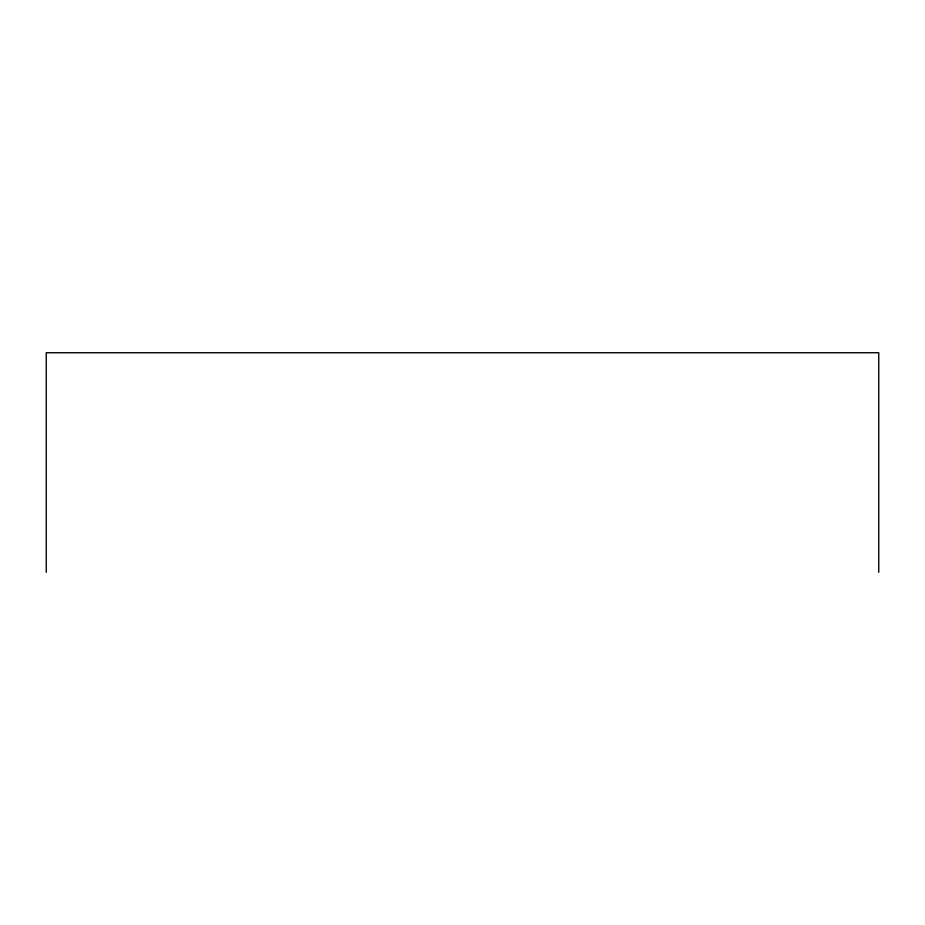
<?xml version="1.0" encoding="UTF-8"?>
<svg xmlns="http://www.w3.org/2000/svg" width="925" height="925" viewBox="0 0 925 925"><rect width="100%" height="100%" fill="white"/><g stroke="black" fill="none" stroke-linecap="round" stroke-linejoin="round"><path stroke-width="1.39" d="M878.75 572.263L878.75 352.737L46.25 352.737L46.25 572.263"/></g></svg>
